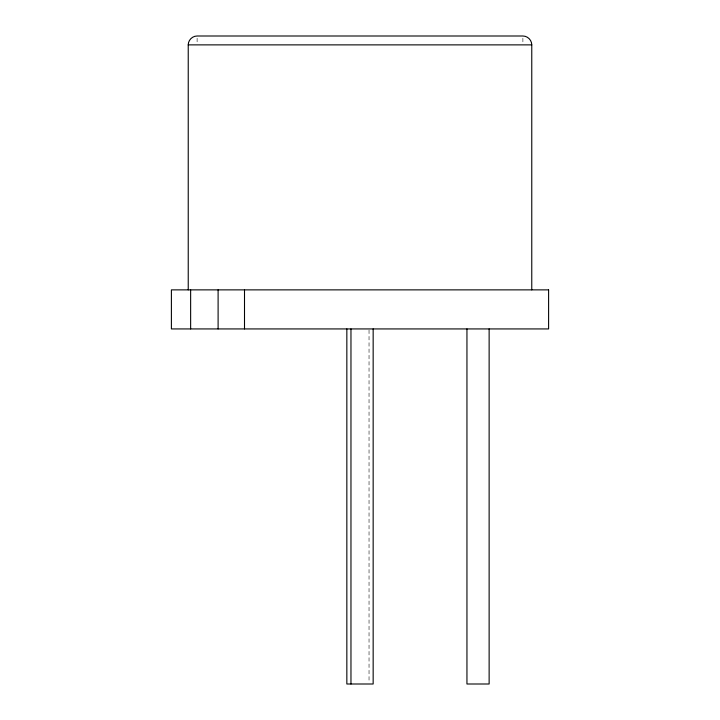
<?xml version="1.0" encoding="UTF-8"?>
<svg xmlns="http://www.w3.org/2000/svg" width="720" height="720" viewBox="0 0 720 720"><rect width="100%" height="100%" fill="white"/><g stroke="black" fill="none" stroke-linecap="round" stroke-linejoin="round"><path stroke-width="0.54" stroke-dasharray="3.6 2.7" d="M522.891 38.223L522.891 42.66M369.036 330.057L369.036 681.75M197.109 38.223L197.109 42.66"/><path stroke-width="1.08" d="M188.235 289.872L188.235 44.874C188.208 40.122 192.357 35.973 197.109 36L522.891 36C527.643 35.973 531.792 40.122 531.765 44.874L531.765 289.872M188.235 44.874L531.765 44.874M489.132 328.932L489.132 684L466.947 684L466.947 328.932M373.158 328.932L373.158 684L346.842 684L346.842 328.932M350.964 328.932L350.964 684M244.503 289.872L244.503 328.932M218.106 289.872L218.106 328.932M190.638 289.872L190.638 328.932M548.604 289.872L171.396 289.872L171.396 328.932L548.604 328.932L548.604 289.872"/></g></svg>
